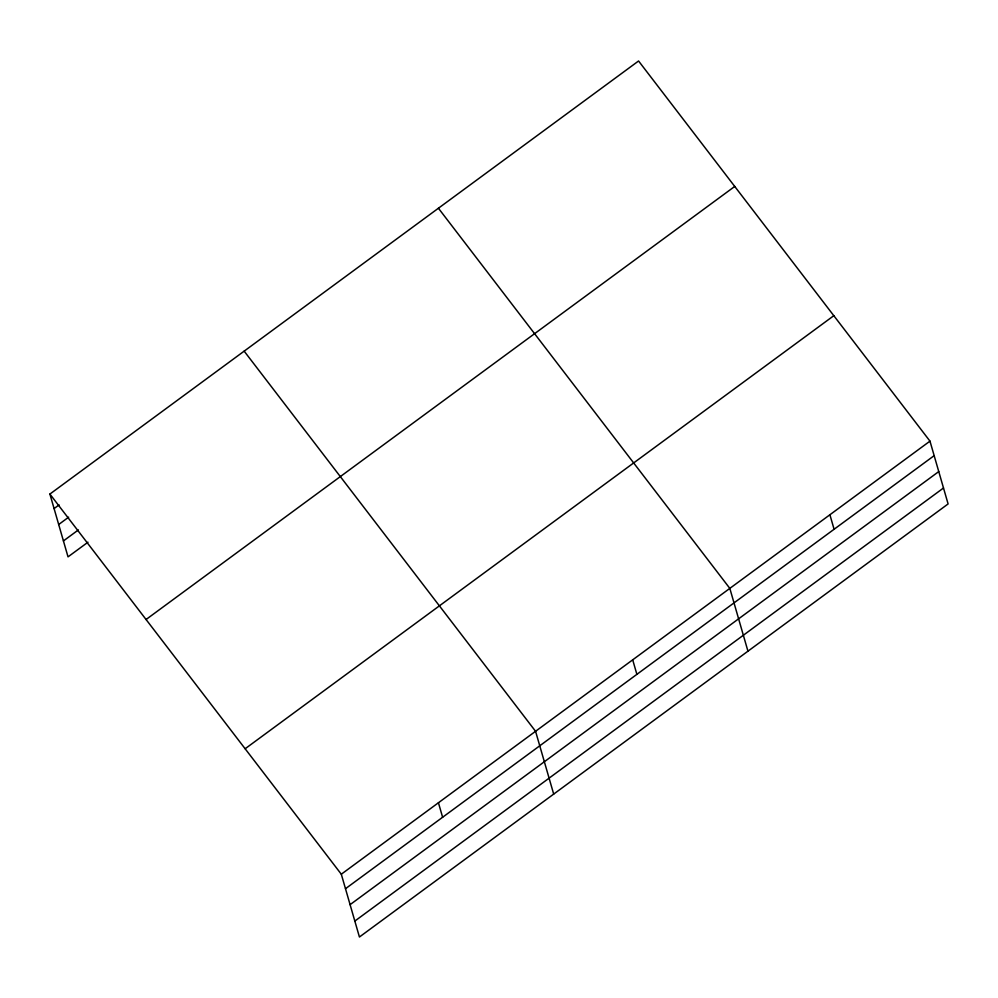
<?xml version="1.0" encoding="UTF-8"?>
<svg xmlns="http://www.w3.org/2000/svg" width="998" height="998" viewBox="0 0 998 998"><rect width="100%" height="100%" fill="white"/><g stroke="black" fill="none" stroke-linecap="round" stroke-linejoin="round"><path stroke-width="1.5" d="M49.9 494.06L638.57 60.99L929.974 441.141L948.1 503.94L359.43 937.01L341.304 874.211L49.9 494.06L68.026 556.859L87.949 542.213M54.092 508.568L59.069 504.913M58.695 524.511L68.65 517.176M63.423 540.928L78.368 529.938M146.057 619.509L734.74 186.439M245.134 748.762L833.817 315.692M341.304 874.211L929.974 441.141M345.483 888.719L934.165 455.649M350.086 904.662L938.756 471.58M354.826 921.079L943.497 488.01M438.421 208.233L729.825 588.383L747.951 651.183M244.161 351.146L535.564 731.297L553.69 794.096M829.899 514.756L834.091 529.277M632.695 659.84L636.886 674.349M438.434 802.754L442.613 817.262"/></g></svg>
